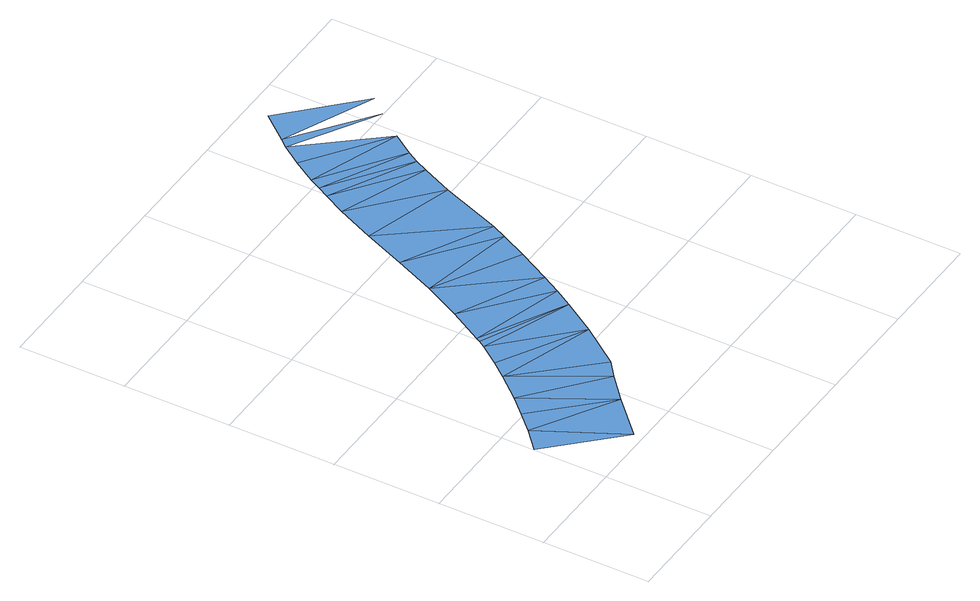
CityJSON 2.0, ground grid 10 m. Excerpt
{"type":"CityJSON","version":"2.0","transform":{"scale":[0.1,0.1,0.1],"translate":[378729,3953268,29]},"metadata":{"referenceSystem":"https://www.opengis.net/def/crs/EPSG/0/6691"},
"CityObjects":{
"waterbody1":{"type":"WaterBody","attributes":{"name":"妙正寺川","class":"1030"},"geometry":[{"type":"MultiSurface","lod":"1","boundaries":[[[0,1,2]],[[0,3,1]],[[3,4,1]],[[3,5,4]],[[3,6,5]],[[6,7,5]],[[6,8,7]],[[9,10,7]],[[8,9,7]],[[9,11,10]],[[12,13,11]],[[12,14,13]],[[9,12,11]],[[15,16,14]],[[12,15,14]],[[17,18,16]],[[15,17,16]],[[17,19,18]],[[20,21,18]],[[19,20,18]],[[22,23,21]],[[20,22,21]],[[24,25,23]],[[22,24,23]],[[26,27,25]],[[24,26,25]],[[28,29,27]],[[30,31,29]],[[26,28,27]],[[28,30,29]],[[32,33,31]],[[30,32,31]],[[32,34,33]],[[35,36,34]],[[37,38,36]]]}]}
},
"vertices":[
[60,9,5],[20,86,5],[1,69,5],[94,42,5],[36,102,5],[51,118,5],[117,62,5],[70,140,5],[132,74,5],[159,111,5],[82,155,5],[96,174,5],[179,142,5],[100,180,5],[102,184,5],[189,159,5],[120,216,5],[199,177,5],[138,251,5],[216,208,5],[228,233,5],[155,289,5],[235,247,5],[172,329,5],[257,304,5],[188,364,5],[270,333,5],[199,385,5],[276,345,5],[205,396,5],[282,356,5],[211,407,5],[296,376,5],[224,428,5],[237,447,5],[315,401,5],[244,455,5],[329,417,5],[265,480,5]
]}
